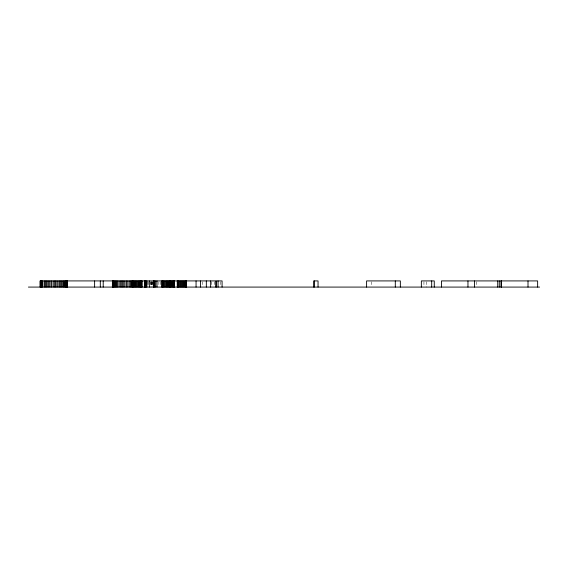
<?xml version="1.0" encoding="UTF-8"?>
<svg xmlns="http://www.w3.org/2000/svg" width="568" height="568" viewBox="0 0 568 568"><rect width="100%" height="100%" fill="white"/><g stroke="black" fill="none" stroke-linecap="round" stroke-linejoin="round"><path stroke-width="0.43" stroke-dasharray="2.84 2.13" d="M476.737 281.799L476.737 286.201M426.483 281.799L426.483 287.081M423.941 281.799L423.941 286.201M371.649 281.799L371.649 286.201M220.235 281.799L220.235 286.201M214.612 281.799L214.612 286.201M211.587 281.799L211.587 286.201M202.251 281.799L202.251 286.201M160.716 281.799L160.716 286.201M158.862 281.799L158.862 286.201M152.295 281.799L152.295 286.201M152.103 281.799L152.018 286.201M151.997 281.799L151.997 287.081M151.507 281.799L151.507 286.201M151.216 281.799L151.237 287.081M151.166 281.799L151.166 286.201M150.939 281.799L150.939 286.201M150.69 281.799L150.69 287.081M148.362 281.799L148.362 286.201M147.723 281.799L147.737 286.201"/><path stroke-width="0.85" d="M28.4 287.081L539.6 287.081M537.633 287.081L537.633 280.919L441.457 280.919L441.457 287.081M528.006 280.919L528.006 287.081M501.253 280.919L501.253 287.081M501.168 280.919L501.168 287.081M499.279 280.919L499.279 287.081M497.724 280.919L497.724 287.081M474.443 280.919L474.443 287.081M467.961 280.919L467.961 287.081M434.264 287.081L434.264 280.919L421.357 280.919L421.357 287.081M431.687 280.919L431.687 287.081M400.355 287.081L400.355 280.919L366.594 280.919L366.594 287.081M395.3 280.919L395.3 287.081M318.044 287.081L318.044 280.919L313.614 280.919L313.614 287.081M314.473 280.919L314.473 287.081M222.081 287.081L222.081 280.919L216.209 280.919L216.209 287.081M218.069 280.919L218.069 287.081M215.89 287.081L215.89 280.919L40.15 280.919L40.15 287.081M210.643 280.919L210.643 287.081M206.333 280.919L206.333 287.081M200.447 280.919L200.447 287.081M196.059 280.919L196.059 287.081M186.51 280.919L186.453 287.081M186.311 280.919L186.311 287.081M186.07 280.919L186.07 287.081M185.942 280.919L185.942 287.081M185.31 280.919L185.31 287.081M184.706 280.919L184.706 287.081M183.791 280.919L183.791 287.081M182.931 280.919L182.931 287.081M182.051 280.919L182.051 287.081M181.156 280.919L181.156 287.081M180.276 280.919L180.276 287.081M179.339 280.919L179.339 287.081M178.572 280.919L178.572 287.081M178.004 280.919L178.004 287.081M177.621 280.919L177.621 287.081M177.5 280.919L177.5 287.081M177.223 280.919L177.273 287.081M174.482 287.081L174.426 280.919L174.369 287.081M174.184 280.919L174.184 287.081M174.042 280.919L174.042 287.081M173.545 280.919L173.545 287.081M173.112 280.919L173.112 287.081M172.423 280.919L172.423 287.081M171.635 280.919L171.635 287.081M170.854 280.919L170.854 287.081M170.542 280.919L170.542 287.081M170.457 280.919L170.379 287.081M170.208 280.919L170.208 287.081M170.102 280.919L170.102 287.081M169.647 280.919L169.647 287.081M169.172 280.919L169.172 287.081M168.341 280.919L168.341 287.081M167.617 280.919L167.617 287.081M166.829 280.919L166.829 287.081M166.019 280.919L166.019 287.081M165.039 280.919L165.039 287.081M164.102 280.919L164.102 287.081M163.378 280.919L163.378 287.081M162.611 280.919L162.611 287.081M162.022 280.919L162.022 287.081M161.937 280.919L161.937 287.081M157.024 280.919L157.024 287.081M155.788 280.919L155.703 287.081M154.702 280.919L154.702 287.081M153.878 280.919L153.878 287.081M153.672 280.919L153.672 287.081M153.41 280.919L153.367 287.081M149.341 280.919L149.341 287.081M146.92 280.919L146.878 287.081M146.097 280.919L146.097 287.081M145.529 280.919L145.529 287.081M145.067 280.919L145.067 287.081M144.819 280.919L144.826 287.081M144.733 280.919L144.733 287.081M142.22 280.919L142.22 287.081M141.574 280.919L141.546 287.081M141.432 280.919L141.432 287.081M141.326 280.919L141.326 287.081M140.949 280.919L140.949 287.081M140.431 280.919L140.431 287.081M139.657 280.919L139.657 287.081M138.883 280.919L138.883 287.081M138.031 280.919L138.031 287.081M137.073 280.919L137.073 287.081M136.171 280.919L136.171 287.081M135.376 280.919L135.376 287.081M134.566 280.919L134.566 287.081M133.771 280.919L133.771 287.081M133.075 280.919L133.075 287.081M132.543 280.919L132.543 287.081M132.301 280.919L132.358 287.081M132.237 280.919L132.237 287.081M131.691 280.919L131.691 287.081M130.583 280.919L130.583 287.081M129.227 280.919L129.227 287.081M127.828 280.919L127.828 287.081M126.416 280.919L126.416 287.081M124.988 280.919L124.988 287.081M123.81 280.919L123.81 287.081M122.652 280.919L122.652 287.081M121.289 280.919L121.289 287.081M120.196 280.919L120.196 287.081M118.939 280.919L118.939 287.081M117.576 280.919L117.576 287.081M116.504 280.919L116.504 287.081M115.694 280.919L115.694 287.081M114.821 280.919L114.821 287.081M113.955 280.919L113.955 287.081M113.55 280.919L113.55 287.081M113.195 280.919L113.195 287.081M112.727 280.919L112.641 287.081M112.514 280.919L112.514 287.081M112.421 280.919L112.386 287.081M103.206 280.919L103.206 287.081M100.309 280.919L100.309 287.081M94.615 280.919L94.615 287.081M67.287 280.919L67.287 287.081M66.996 280.919L66.996 287.081M66.534 280.919L66.534 287.081M65.916 280.919L65.916 287.081M65.306 280.919L65.306 287.081M64.617 280.919L64.617 287.081M63.673 280.919L63.673 287.081M62.807 280.919L62.807 287.081M61.678 280.919L61.678 287.081M60.669 280.919L60.669 287.081M59.392 280.919L59.392 287.081M58.042 280.919L58.042 287.081M56.899 280.919L56.899 287.081M55.479 280.919L55.479 287.081M54.294 280.919L54.294 287.081M53.087 280.919L53.087 287.081M51.432 280.919L51.432 287.081M50.041 280.919L50.041 287.081M48.905 280.919L48.905 287.081M47.811 280.919L47.811 287.081M46.555 280.919L46.555 287.081M45.39 280.919L45.39 287.081M44.489 280.919L44.489 287.081M42.884 280.919L42.884 287.081M42.096 280.919L42.096 287.081M41.322 280.919L41.322 287.081M40.889 280.919L40.889 287.081M40.449 280.919L40.449 287.081M40.243 280.919L40.292 287.081M67.528 287.081L67.528 280.919L67.5 287.081"/></g></svg>
